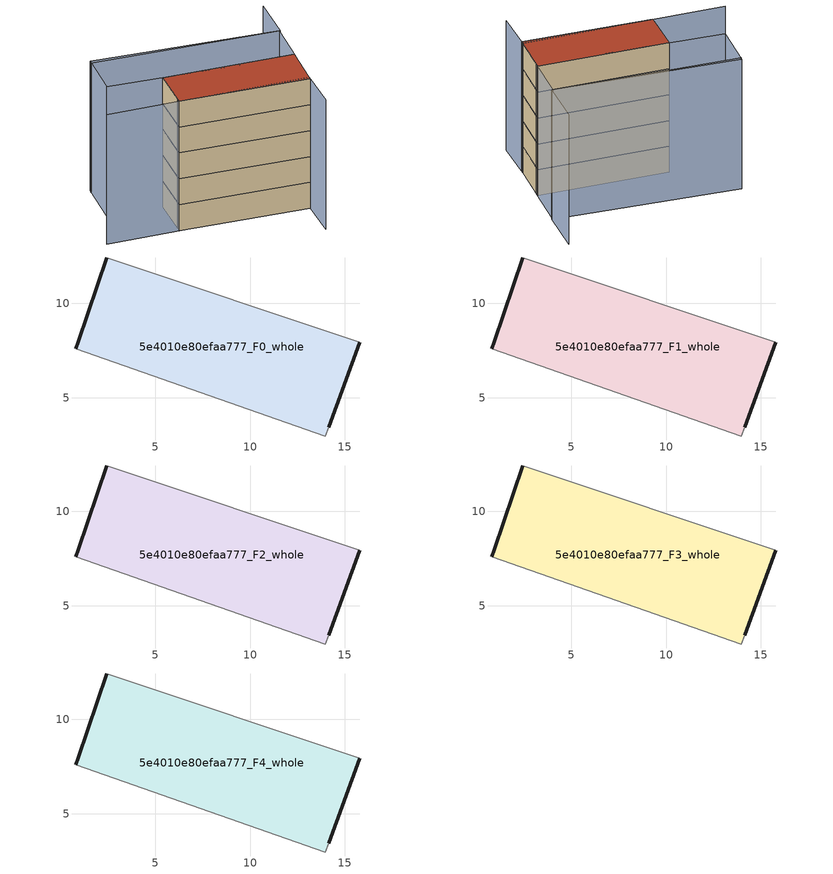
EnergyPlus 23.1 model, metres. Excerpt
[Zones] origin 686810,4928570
5e4010e80efaa777_F0_whole
 floor ground (EU_floor_Construction): 15.79,7.93 14.14,3.45 13.97,3 0.8,7.6 0.93,7.97 2.43,12.38 z0
 wall outside (EU_wall_Construction): 14.14,3.45 15.79,7.93 / 2.43,12.38 0.93,7.97 0.8,7.6 z0:3
 wall adiabatic (EU_wall_Construction): 0.8,7.6 13.97,3 14.14,3.45 / 15.79,7.93 2.43,12.38 z0:3
5e4010e80efaa777_F1_whole
 floor to 5e4010e80efaa777_F0_whole (EU_floor_Construction): 15.79,7.93 14.14,3.45 13.97,3 0.8,7.6 0.93,7.97 2.43,12.38 z3
 wall outside (EU_wall_Construction): 14.14,3.45 15.79,7.93 / 2.43,12.38 0.93,7.97 0.8,7.6 z3:6
 wall adiabatic (EU_wall_Construction): 0.8,7.6 13.97,3 14.14,3.45 / 15.79,7.93 2.43,12.38 z3:6
5e4010e80efaa777_F2_whole
 floor to 5e4010e80efaa777_F1_whole (EU_floor_Construction): 15.79,7.93 14.14,3.45 13.97,3 0.8,7.6 0.93,7.97 2.43,12.38 z6
 wall outside (EU_wall_Construction): 14.14,3.45 15.79,7.93 / 2.43,12.38 0.93,7.97 0.8,7.6 z6:9
 wall adiabatic (EU_wall_Construction): 0.8,7.6 13.97,3 14.14,3.45 / 15.79,7.93 2.43,12.38 z6:9
5e4010e80efaa777_F3_whole
 floor to 5e4010e80efaa777_F2_whole (EU_floor_Construction): 15.79,7.93 14.14,3.45 13.97,3 0.8,7.6 0.93,7.97 2.43,12.38 z9
 wall outside (EU_wall_Construction): 14.14,3.45 15.79,7.93 / 2.43,12.38 0.93,7.97 0.8,7.6 z9:12
 wall adiabatic (EU_wall_Construction): 0.8,7.6 13.97,3 14.14,3.45 / 15.79,7.93 2.43,12.38 z9:12
5e4010e80efaa777_F4_whole
 floor to 5e4010e80efaa777_F3_whole (EU_floor_Construction): 15.79,7.93 14.14,3.45 13.97,3 0.8,7.6 0.93,7.97 2.43,12.38 z12
 wall outside (EU_wall_Construction): 14.14,3.45 15.79,7.93 / 2.43,12.38 0.93,7.97 0.8,7.6 z12:15
 wall adiabatic (EU_wall_Construction): 0.8,7.6 13.97,3 14.14,3.45 / 15.79,7.93 2.43,12.38 z12:15
 roof outside (EU_roof_Construction): 14.14,3.45 15.79,7.93 2.43,12.38 0.93,7.97 0.8,7.6 13.97,3 z15
shading: -6.61,9.99 14.08,3.33 / 14.08,3.33 12.59,-1.3 / 19.34,17.53 17.62,12.58 / 17.62,12.58 -1.4,19.17 / -1.26,19.49 17.52,12.61 / 17.52,12.61 15.66,7.54 / 15.66,7.54 -3.12,14.42 / -3.12,14.42 -1.26,19.49 z0:15
[Building]
EU S2 Campaign: North Axis=0; Terrain=City; Solar Distribution=FullExterior
[Site:Location]
Bologna: Latitude=44.5; Longitude=11.25; Time Zone=1; Elevation=37
[SizingPeriod:WeatherFileDays]
AnnualSizingPeriod: Begin Month=1; Begin Day of Month=1; End Month=12; End Day of Month=31; Day of Week for Start Day=Monday; Use Weather File Daylight Saving Period=No; Use Weather File Rain and Snow Indicators=No
[MATERIAL]
EU_InternalMass_Material: Roughness=MediumRough; Thickness=0.1; Conductivity=1; Density=1800; Specific Heat=900; Thermal Absorptance=0.9; Solar Absorptance=0.7; Visible Absorptance=0.7
[MATERIAL:NOMASS] Roughness=MediumRough; Thermal Absorptance=0.9; Solar Absorptance=0.7; Visible Absorptance=0.7
Name | Thermal Resistance
EU_wall_NoMass | 0.779417
EU_roof_NoMass | 0.435466
EU_floor_NoMass | 0.588222
[CONSTRUCTION]
EU_wall_Construction: EU_wall_NoMass
EU_roof_Construction: EU_roof_NoMass
EU_floor_Construction: EU_floor_NoMass
EU_InternalMass_Construction: EU_InternalMass_Material
[ZONE] Type=1; Multiplier=1; Ceiling Height=autocalculate; Volume=216.705; Floor Area=autocalculate; Part of Total Floor Area=Yes
5e4010e80efaa777_F0_whole; 5e4010e80efaa777_F1_whole; 5e4010e80efaa777_F2_whole; 5e4010e80efaa777_F3_whole; 5e4010e80efaa777_F4_whole
[INTERNALMASS] Construction=EU_InternalMass_Construction; Surface Area=72.2351
Name | Zone or ZoneList
5e4010e80efaa777_F0_whole_EU_InternalMass | 5e4010e80efaa777_F0_whole
5e4010e80efaa777_F1_whole_EU_InternalMass | 5e4010e80efaa777_F1_whole
5e4010e80efaa777_F2_whole_EU_InternalMass | 5e4010e80efaa777_F2_whole
5e4010e80efaa777_F3_whole_EU_InternalMass | 5e4010e80efaa777_F3_whole
5e4010e80efaa777_F4_whole_EU_InternalMass | 5e4010e80efaa777_F4_whole
[OTHEREQUIPMENT] Fuel Type=Electricity; Design Level Calculation Method=Watts/Area; Power per Zone Floor Area=1; Fraction Latent=0; Fraction Radiant=0; Fraction Lost=0; Carbon Dioxide Generation Rate=0; EndUse Subcategory=EU_Step8_InternalGains
Name | Zone or ZoneList or Space or SpaceList | Schedule
EU_Step8_InternalGain_5e4010e80efaa777_F0_whole_f000 | 5e4010e80efaa777_F0_whole | EU_Step8_GainSchedule_5e4010e80efaa777_F0_whole_f000
EU_Step8_InternalGain_5e4010e80efaa777_F1_whole_f000 | 5e4010e80efaa777_F1_whole | EU_Step8_GainSchedule_5e4010e80efaa777_F1_whole_f000
EU_Step8_InternalGain_5e4010e80efaa777_F2_whole_f000 | 5e4010e80efaa777_F2_whole | EU_Step8_GainSchedule_5e4010e80efaa777_F2_whole_f000
EU_Step8_InternalGain_5e4010e80efaa777_F3_whole_f000 | 5e4010e80efaa777_F3_whole | EU_Step8_GainSchedule_5e4010e80efaa777_F3_whole_f000
EU_Step8_InternalGain_5e4010e80efaa777_F4_whole_f000 | 5e4010e80efaa777_F4_whole | EU_Step8_GainSchedule_5e4010e80efaa777_F4_whole_f000
[ZONEVENTILATION:DESIGNFLOWRATE] Schedule=EU_AlwaysOn; Design Flow Rate Calculation Method=AirChanges/Hour; Air Changes per Hour=0.712058; Ventilation Type=Natural; Fan Pressure Rise=0; Fan Total Efficiency=1; Constant Term Coefficient=1; Temperature Term Coefficient=0; Velocity Term Coefficient=0; Velocity Squared Term Coefficient=0; Minimum Indoor Temperature=-100; Maximum Indoor Temperature=100; Delta Temperature=-100; Minimum Outdoor Temperature=-100; Maximum Outdoor Temperature=100; Maximum Wind Speed=40
Name | Zone or ZoneList or Space or SpaceList
EU_ConstantAir_5e4010e80efaa777_F0_whole | 5e4010e80efaa777_F0_whole
EU_ConstantAir_5e4010e80efaa777_F1_whole | 5e4010e80efaa777_F1_whole
EU_ConstantAir_5e4010e80efaa777_F2_whole | 5e4010e80efaa777_F2_whole
EU_ConstantAir_5e4010e80efaa777_F3_whole | 5e4010e80efaa777_F3_whole
EU_ConstantAir_5e4010e80efaa777_F4_whole | 5e4010e80efaa777_F4_whole
[HVACTEMPLATE:THERMOSTAT] Constant Heating Setpoint=20; Constant Cooling Setpoint=50
EU_HeatOnly_5e4010e80efaa777_F0_whole; EU_HeatOnly_5e4010e80efaa777_F1_whole; EU_HeatOnly_5e4010e80efaa777_F2_whole; EU_HeatOnly_5e4010e80efaa777_F3_whole; EU_HeatOnly_5e4010e80efaa777_F4_whole
[HVACTEMPLATE:ZONE:IDEALLOADSAIRSYSTEM] System Availability Schedule=EU_AlwaysOn; Maximum Heating Supply Air Temperature=50; Minimum Cooling Supply Air Temperature=13; Maximum Heating Supply Air Humidity Ratio=0.0156; Minimum Cooling Supply Air Humidity Ratio=0.0077; Heating Limit=NoLimit; Cooling Limit=NoLimit; Heating Availability Schedule=EU_AlwaysOn; Cooling Availability Schedule=EU_CoolingOff; Dehumidification Control Type=ConstantSensibleHeatRatio; Cooling Sensible Heat Ratio=0.7; Dehumidification Setpoint=60; Humidification Control Type=None; Humidification Setpoint=30; Outdoor Air Method=None; Outdoor Air Flow Rate per Person=0.00944; Outdoor Air Flow Rate per Zone Floor Area=0; Outdoor Air Flow Rate per Zone=0; Demand Controlled Ventilation Type=None; Outdoor Air Economizer Type=NoEconomizer; Heat Recovery Type=None; Sensible Heat Recovery Effectiveness=0.7; Latent Heat Recovery Effectiveness=0.65
Name | Template Thermostat
5e4010e80efaa777_F0_whole | EU_HeatOnly_5e4010e80efaa777_F0_whole
5e4010e80efaa777_F1_whole | EU_HeatOnly_5e4010e80efaa777_F1_whole
5e4010e80efaa777_F2_whole | EU_HeatOnly_5e4010e80efaa777_F2_whole
5e4010e80efaa777_F3_whole | EU_HeatOnly_5e4010e80efaa777_F3_whole
5e4010e80efaa777_F4_whole | EU_HeatOnly_5e4010e80efaa777_F4_whole
[SIZING:ZONE] Zone Cooling Design Supply Air Temperature Input Method=SupplyAirTemperature; Zone Cooling Design Supply Air Temperature=13; Zone Heating Design Supply Air Temperature Input Method=SupplyAirTemperature; Zone Heating Design Supply Air Temperature=50; Zone Cooling Design Supply Air Humidity Ratio=0.008; Zone Heating Design Supply Air Humidity Ratio=0.008; Cooling Design Air Flow Method=DesignDay; Cooling Design Air Flow Rate=0; Cooling Minimum Air Flow per Zone Floor Area=0.000762; Cooling Minimum Air Flow=0; Cooling Minimum Air Flow Fraction=0.2; Heating Design Air Flow Method=DesignDay; Heating Design Air Flow Rate=0; Heating Maximum Air Flow per Zone Floor Area=0.002032; Heating Maximum Air Flow=0.141576; Heating Maximum Air Flow Fraction=0.3; Account for Dedicated Outdoor Air System=No; Dedicated Outdoor Air System Control Strategy=NeutralSupplyAir; Dedicated Outdoor Air Low Setpoint Temperature for Design=autosize; Dedicated Outdoor Air High Setpoint Temperature for Design=autosize; Zone Load Sizing Method=Sensible Load Only No Latent Load; Zone Latent Cooling Design Supply Air Humidity Ratio Input Method=HumidityRatioDifference; Zone Cooling Design Supply Air Humidity Ratio Difference=0.005; Zone Latent Heating Design Supply Air Humidity Ratio Input Method=HumidityRatioDifference; Zone Humidification Design Supply Air Humidity Ratio Difference=0.005
5e4010e80efaa777_F0_whole; 5e4010e80efaa777_F1_whole; 5e4010e80efaa777_F2_whole; 5e4010e80efaa777_F3_whole; 5e4010e80efaa777_F4_whole
[SCHEDULE:CONSTANT]
Name | Hourly Value
EU_AlwaysOn | 1
EU_CoolingOff | 0
[SCHEDULE:FILE] Column Number=1; Rows to Skip at Top=0; Number of Hours of Data=8760; Column Separator=Comma; Interpolate to Timestep=No; Minutes per Item=60; Adjust Schedule for Daylight Savings=Yes
Name | File
EU_Step8_GainSchedule_5e4010e80efaa777_F0_whole_f000 | ../../schedules/5e4010e80efaa777/5e4010e80efaa777_F0_whole_f000_gain.csv
EU_Step8_GainSchedule_5e4010e80efaa777_F1_whole_f000 | ../../schedules/5e4010e80efaa777/5e4010e80efaa777_F1_whole_f000_gain.csv
EU_Step8_GainSchedule_5e4010e80efaa777_F2_whole_f000 | ../../schedules/5e4010e80efaa777/5e4010e80efaa777_F2_whole_f000_gain.csv
EU_Step8_GainSchedule_5e4010e80efaa777_F3_whole_f000 | ../../schedules/5e4010e80efaa777/5e4010e80efaa777_F3_whole_f000_gain.csv
EU_Step8_GainSchedule_5e4010e80efaa777_F4_whole_f000 | ../../schedules/5e4010e80efaa777/5e4010e80efaa777_F4_whole_f000_gain.csv
